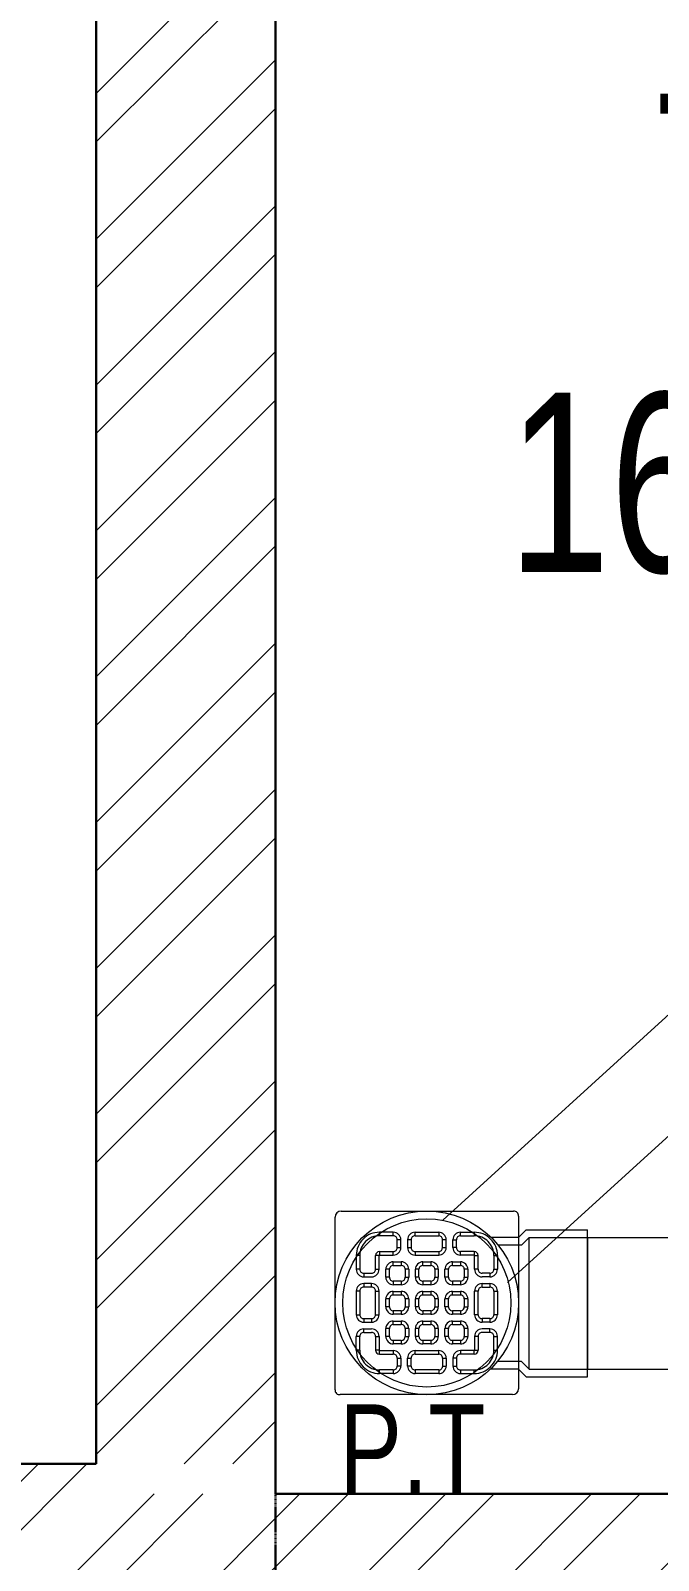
# Model space of a CAD drawing. Header units: millimetres. Extents: x 554 to 29966, y 4404 to 52986.
# Drawn here: x 13190 to 13716, y 27750 to 29029 of the extents above; entities that cross this region are included whole.
import ezdxf

# ---------------------------------------------------------------- set-up
doc = ezdxf.new("R2010")
doc.units = ezdxf.units.MM
doc.linetypes.add('DASHED2', pattern=[0.375, 0.25, -0.125])
for name, color, linetype, lineweight in [('A-TEXT-ROOM-50', 7, 'Continuous', 9), ('PP-BEAM', 6, 'DASHED2', 30), ('PP-WALL', 7, 'Continuous', 30), ('WALL HATCH', 8, 'Continuous', 0)]:
    doc.layers.add(name, color=color, linetype=linetype, lineweight=lineweight)
doc.layers.add('SH - WWP', color=94, linetype='Continuous', lineweight=0, true_color=0x009e00)
doc.styles.add('ARIAL', font='Arial.ttf')
doc.styles.add('ARIEL', font='SANSS___.TTF', dxfattribs={"width": 0.75})
pattern_1 = [(45, (-2728487.738031354, 3305291.588856062), (-60.98795987733971, 60.98795987733972), []), (45, (-2728447.079391504, 3305291.588856062), (-60.98795987733971, 60.98795987733972), [])]

# ---------------------------------------------------------------- blocks, each defined once
blk = doc.blocks.new('PP-P TRAP')
at = {"linetype": 'Continuous', "ltscale": 0.005}
for p, q in [((-556.185847199262, 11572.39852782157), (-571.660399644338, 11572.39852782157)), ((-550.0192182935675, 11572.39852782157), (-554.3796834098465, 11568.0380627053)), ((-550.0192182935675, 11497.39852782158), (-550.0192182935675, 11572.39852782157)), ((-550.0192182935675, 11572.39852782157), (-516.8796834098467, 11572.39852782157)), ((-554.3796834098465, 11568.0380627053), (-567.7196047644335, 11568.0380627053)), ((-554.3796834098465, 11501.75899293786), (-568.1954321768212, 11501.75899293786)), ((-550.0192182935675, 11497.39852782158), (-554.3796834098465, 11501.75899293786)), ((-556.185847199262, 11497.39852782158), (-572.2578822526878, 11497.39852782158)), ((-550.0192182935675, 11497.39852782158), (-516.8796834098465, 11497.39852782158))]:
    blk.add_line(p, q, dxfattribs=at)
at = {"linetype": 'Continuous'}
for p, q in [((-551.8253820829827, 11576.75899293785), (-556.2025601625498, 11572.38181485831)), ((-551.8253820829827, 11576.75899293785), (-516.8796834098467, 11576.75899293785)), ((-516.8796834098465, 11493.0380627053), (-516.8796834098465, 11576.75899293785)), ((-551.8253820829827, 11493.0380627053), (-556.185847199262, 11497.39852782158)), ((-551.8253820829827, 11493.0380627053), (-516.8796834098465, 11493.0380627053))]:
    blk.add_line(p, q, dxfattribs=at)
blk.add_line((-516.8796834098467, 11572.39852782157), (-516.8796834098467, 11497.39852782158))
at = {"linetype": 'Continuous', "ltscale": 0.005}
for centre, radius in [((-608.4494508520622, 11535.18922549547), 52.32558139534866), ((-608.449450852138, 11535.18922549547), 47.96511627912035)]:
    blk.add_circle(centre, radius, dxfattribs=at)
blk = doc.blocks.new('PP-GRATING')
at = {"linetype": 'Continuous'}
for p, q in [((-969.9000995671132, -379.5944505533491), (-969.9000995669104, -277.9285895157014)), ((-966.4144129025217, -274.4429028515654), (-864.7485518642907, -274.442902851642)), ((-861.8438129772788, -277.3476417382476), (-861.8438129774815, -379.013502777595)), ((-943.7574495858084, -286.8751847800874), (-943.7574495856059, -288.9665967785021)), ((-935.6241807027341, -286.8751847803665), (-943.7574485713403, -286.8751847799599)), ((-935.6241807025312, -288.9665967787812), (-935.6241807027341, -286.8751847803665)), ((-922.8433296001364, -286.8751869309629), (-908.9005829436215, -286.8751869309629)), ((-922.843329194983, -288.966598806196), (-922.8433291947547, -286.8751868077811)), ((-908.9005829434187, -286.8751868083393), (-908.9005829436215, -288.966598806779)), ((-896.1197318420891, -286.875184780518), (-887.9864639724175, -286.8751847809496)), ((-896.1197318418609, -288.9665967782738), (-896.1197318420891, -286.875184780518)), ((-887.9864629585833, -286.8751847806198), (-887.9864629585833, -288.9665967784004)), ((-935.6241807025312, -288.9665967787812), (-943.7574485713403, -288.9665967787812)), ((-933.3003895928712, -295.9379701066707), (-933.3003895926427, -291.2903879291718)), ((-931.2089775941515, -291.2903879655918), (-933.3003895928712, -291.2903879648821)), ((-933.3003895928712, -295.9379701066707), (-931.2089775939234, -295.9379701069499)), ((-931.2089775939234, -295.9379701069499), (-931.2089775945576, -291.290387928817)), ((-927.2585327082877, -291.290389916237), (-927.2585327080847, -295.9379720943947)), ((-925.1671207102022, -291.290389915907), (-927.2585327082877, -291.290389916237)), ((-927.2585327080847, -295.93797205762), (-925.1671207099994, -295.93797209404)), ((-925.1671207102022, -291.290389915907), (-925.1671207099994, -295.93797209404)), ((-922.8433296007704, -288.9665989293776), (-908.9005829434187, -288.9665989287187)), ((-906.5767918339616, -295.9379721354809), (-906.5767918345956, -291.2903900383022)), ((-904.4853798354704, -291.2903901468003), (-906.5767918341901, -291.2903901471543)), ((-906.5767918339616, -295.9379721354809), (-904.4853798356733, -295.937972135151)), ((-904.4853798356733, -295.937972135151), (-904.4853798359017, -291.2903900379471)), ((-900.5349349496063, -295.9379701069499), (-900.5349349498343, -291.290387928792)), ((-900.5349349500374, -291.2903879651352), (-898.4435229513178, -291.290387965211)), ((-898.4435229508866, -295.9379701066208), (-900.5349349496063, -295.9379701069499)), ((-898.4435229508866, -295.9379701066208), (-898.4435229511147, -291.2903879284363)), ((-896.1197318418609, -288.9665967782738), (-887.9864639726202, -288.9665967787053)), ((-955.3764051326382, -300.5855523253316), (-957.4678171315609, -300.5855523258889)), ((-957.4678171311548, -300.5855517172084), (-957.4678171315609, -308.7188210875317)), ((-955.376405132841, -300.5855517179192), (-955.3764051324353, -308.7188210872027)), ((-946.0812406950376, -308.7188212087107), (-946.0812406946319, -300.5855522046859)), ((-943.9898286961154, -300.5855522043308), (-946.0812406948347, -300.5855523264222)), ((-943.989828696344, -308.7188212090148), (-943.9898286961154, -300.5855522043308)), ((-943.7574495851745, -298.2617612168375), (-943.7574495853779, -300.3531732145934)), ((-943.7574495851745, -298.2617612168375), (-935.6241811078874, -298.2617612157479)), ((-943.7574495853779, -300.3531732145934), (-935.6241811085215, -300.3531732147717)), ((-935.6241811085215, -300.3531732147717), (-935.6241811078874, -298.2617612157479)), ((-935.6241807025312, -304.3036180204679), (-930.9765986865107, -304.303618019504)), ((-935.6241807021, -306.3950300180712), (-935.6241807025312, -304.3036180204679)), ((-930.9765986865107, -304.303618019504), (-930.9765986863077, -306.3950300183244)), ((-922.8433296007704, -298.2617632444057), (-908.9005829434187, -298.2617632450646)), ((-922.8433296007704, -298.2617632444057), (-922.8433296001364, -300.3531752428454)), ((-922.8433296001364, -300.3531752428454), (-908.9005829436215, -300.3531752428454)), ((-918.195747381425, -304.3036181008639), (-913.5481653654297, -304.3036181011929)), ((-918.195747381222, -306.3950300992796), (-918.195747381425, -304.3036181008639)), ((-913.5481653654297, -304.3036181011929), (-913.5481653652266, -306.3950300995827)), ((-908.9005829434187, -298.2617632450646), (-908.9005829436215, -300.3531752428454)), ((-900.767314060978, -304.3036181009396), (-896.1197320443487, -304.3036181012437)), ((-900.7673140605467, -306.395030099761), (-900.767314060978, -304.3036181009396)), ((-896.1197320443487, -304.3036181012437), (-896.1197320445515, -306.395030100065)), ((-887.9864629592171, -298.261761216686), (-896.1197314365048, -298.2617612162803)), ((-896.1197314360736, -300.3531732153041), (-896.1197314365048, -298.2617612162803)), ((-887.986462958786, -300.3531732151016), (-896.1197314360736, -300.3531732153041)), ((-887.9864629592171, -298.261761216686), (-887.986462958786, -300.3531732151016)), ((-887.7540838476425, -308.7188212085331), (-887.7540838480483, -300.5855522044575)), ((-887.7540838480483, -300.5855522044575), (-885.6626718495572, -300.5855523258639)), ((-885.6626718491261, -308.7188212094464), (-885.6626718493542, -300.5855522041276)), ((-876.3675074111198, -300.585551718249), (-876.3675074115511, -308.7188210875069)), ((-876.3675074113228, -300.5855523256615), (-874.2760954128314, -300.5855523265996)), ((-874.2760954130345, -300.5855517179192), (-874.2760954128314, -308.7188210871777)), ((-955.3764051324353, -308.7188210872027), (-957.4678171313577, -308.718820978274)), ((-953.0526140236123, -311.0426123182942), (-948.4050322096482, -311.0426123178128)), ((-953.0526140236123, -311.0426123182942), (-953.0526140234092, -313.1340243171158)), ((-953.0526140234092, -313.1340243171158), (-948.4050322098763, -313.1340243168367)), ((-946.0812406950376, -308.7188212087107), (-943.989828696344, -308.7188212090148)), ((-940.0393838102766, -313.3664033469238), (-940.0393838104795, -308.718821168741)), ((-937.9479718117602, -308.718821168411), (-940.0393838104795, -308.718821168741)), ((-937.9479718115574, -313.3664033465688), (-940.0393838102766, -313.3664033469238)), ((-937.9479718117602, -313.3664033059901), (-937.9479718117602, -308.7188212089898)), ((-935.6241804994091, -306.395030099761), (-930.976598483414, -306.395030100065)), ((-928.652807373754, -308.7188212493652), (-928.6528073739566, -313.366403427549)), ((-926.5613953752375, -308.7188211283398), (-928.6528073743879, -308.718821127629)), ((-928.6528073741852, -313.3664032246551), (-926.5613953752375, -313.3664032255682)), ((-926.5613953752375, -308.7188211283398), (-926.5613953752375, -313.3664032255682)), ((-922.6109504896015, -313.366403427524), (-922.6109504896015, -308.718821249771)), ((-920.5195384908819, -308.718821249416), (-922.6109504896015, -308.718821249771)), ((-920.5195384913134, -313.3664034278022), (-922.6109504896015, -313.366403427524)), ((-920.5195384913134, -313.3664034278022), (-920.5195384908819, -308.718821249416)), ((-918.195747381222, -306.3950300992796), (-913.5481653652266, -306.3950300995827)), ((-911.224374053307, -308.7188212086598), (-911.2243740530788, -313.366403306929)), ((-909.1329620547906, -308.7188212095989), (-911.224374053307, -308.7188212086598)), ((-911.2243740530788, -313.366403306929), (-909.1329620541566, -313.3664033059652)), ((-909.1329620547906, -308.7188212095989), (-909.1329620541566, -313.3664033059652)), ((-905.1825171687235, -313.3664034286653), (-905.1825171691548, -308.7188212498477)), ((-903.0911051704352, -308.7188212495178), (-905.1825171691548, -308.7188212498477)), ((-903.0911051702068, -313.3664034283354), (-905.1825171687235, -313.3664034286653)), ((-903.0911051702068, -313.3664034283354), (-903.0911051704352, -308.7188212495178)), ((-900.7673140605467, -306.395030099761), (-896.1197320445515, -306.395030100065)), ((-893.7959407322008, -308.7188212087366), (-893.7959407326317, -313.3664033063451)), ((-891.7045287334813, -308.7188212088124), (-893.7959407322008, -308.7188212087366)), ((-893.7959407326317, -313.3664033063451), (-891.7045287341155, -313.3664033060151)), ((-891.7045287334813, -308.7188212088124), (-891.7045287341155, -313.3664033060151)), ((-885.6626718491261, -308.7188212094464), (-887.7540838476425, -308.7188212085331)), ((-878.6912985205768, -311.0426123188275), (-883.3388803343128, -311.0426123191058)), ((-878.6912985209829, -313.1340243172173), (-883.3388803341097, -313.1340243168875)), ((-878.6912985205768, -311.0426123188275), (-878.6912985209829, -313.1340243172173)), ((-876.3675074115511, -308.7188210875069), (-874.2760954126034, -308.7188209776908)), ((-957.4678171309264, -321.4996723105473), (-957.4678171309264, -335.442418845859)), ((-955.3764051326382, -321.4996723108265), (-957.4678171309264, -321.4996723105473)), ((-955.3764051326382, -321.4996723108265), (-955.376405132841, -335.4424188455033)), ((-948.4050318042919, -317.0844692024214), (-953.0526138202873, -317.0844692021432)), ((-953.0526138202873, -317.0844692021432), (-953.0526138205155, -319.175881201167)), ((-948.4050318042919, -319.1758812012428), (-953.0526138205155, -319.175881201167)), ((-948.4050318042919, -319.1758812012428), (-948.4050318042919, -317.0844692024214)), ((-946.0812406948347, -335.4424189676961), (-946.0812406946319, -321.4996723106241)), ((-946.0812406946319, -321.4996723106241), (-943.9898286965462, -321.4996723106998)), ((-943.989828696344, -335.4424189673421), (-943.9898286965462, -321.4996723106998)), ((-930.9765988889983, -315.6901945372342), (-935.624180702303, -315.6901945375133)), ((-935.6241807021, -321.732051715405), (-930.9765986865107, -321.7320517157349)), ((-935.624180702303, -323.8234637144797), (-935.6241807021, -321.732051715405)), ((-935.6241802965158, -315.6901944562292), (-935.6241802969467, -317.781606455253)), ((-930.976598483617, -317.7816064549988), (-935.6241802969467, -317.781606455253)), ((-935.6241804996376, -323.8234634210441), (-930.976598483617, -323.8234634206901)), ((-930.9765986865107, -321.7320517157349), (-930.9765986861046, -323.8234637147588)), ((-930.9765984838454, -315.6901944559501), (-930.976598483617, -317.7816064549988)), ((-913.5481651629673, -315.6901945371834), (-918.1957469758659, -315.6901945368286)), ((-918.1957469758659, -315.6901945368286), (-918.1957469758659, -317.7816065364863)), ((-913.5481651623332, -317.7816065360048), (-918.1957469758659, -317.7816065364863)), ((-918.195747381425, -321.7320514221478), (-913.5481653654297, -321.7320514224518)), ((-918.195747381425, -323.8234634205376), (-918.195747381425, -321.7320514221478)), ((-918.195747381425, -323.8234634205376), (-913.5481653654297, -323.8234634202326)), ((-913.5481651629673, -315.6901945371834), (-913.5481651623332, -317.7816065360048)), ((-913.5481653654297, -321.7320514224518), (-913.5481653654297, -323.8234634202326)), ((-896.119731841658, -315.6901945376909), (-900.7673136549879, -315.6901945367268)), ((-900.7673136549879, -315.6901945367268), (-900.7673136553937, -317.7816065357256)), ((-896.119731841658, -317.7816065360806), (-900.7673136553937, -317.7816065357256)), ((-900.7673140607753, -321.7320520203542), (-896.1197320447546, -321.7320520206325)), ((-900.7673140605467, -323.8234640187692), (-900.7673140607753, -321.7320520203542)), ((-900.767314060978, -323.8234634210441), (-896.1197320445515, -323.8234634200811)), ((-896.119731841658, -315.6901945376909), (-896.119731841658, -317.7816065360806)), ((-896.1197320447546, -321.7320520206325), (-896.1197320443487, -323.8234640183892)), ((-887.7540838476425, -335.4424189681018), (-887.7540838478452, -321.4996723110547)), ((-885.6626718489232, -321.4996723117645), (-887.7540838478452, -321.4996723110547)), ((-885.6626718493542, -335.4424189677728), (-885.6626718489232, -321.4996723117645)), ((-883.3388807398971, -317.084469203158), (-878.6912987238762, -317.0844692034361)), ((-883.3388807398971, -319.1758812009378), (-883.3388807398971, -317.084469203158)), ((-883.3388807398971, -319.1758812009378), (-878.6912987236735, -319.1758812012169)), ((-878.6912987238762, -317.0844692034361), (-878.6912987236735, -319.1758812012169)), ((-876.3675074111198, -321.499672311587), (-876.3675074115511, -335.4424188458331)), ((-876.3675074111198, -321.499672311587), (-874.2760954126034, -321.499672311258)), ((-874.2760954126034, -321.499672311258), (-874.2760954126034, -335.4424188455033)), ((-940.0393838102766, -330.7948370433331), (-940.0393838109107, -326.147254864946)), ((-937.947971811963, -326.1472548646171), (-940.0393838109107, -326.147254864946)), ((-937.947971811963, -330.7948370429782), (-940.0393838102766, -330.7948370433331)), ((-937.947971811963, -330.7948366266401), (-937.947971811963, -326.1472545302478)), ((-930.9765988889983, -333.1186278585182), (-935.6241807021, -333.1186278587972)), ((-935.6241802971496, -333.1186281526377), (-935.6241802969467, -335.2100401504193)), ((-930.976598483414, -333.1186281523595), (-930.9765984832111, -335.2100401499378)), ((-928.6528073741852, -326.1472545704467), (-928.652807373754, -330.794836748807)), ((-926.5613953758714, -326.147254824139), (-928.6528073741852, -326.147254823835)), ((-928.6528073743879, -330.7948369208613), (-926.5613953756686, -330.7948369217744)), ((-926.5613953758714, -326.147254824139), (-926.5613953756686, -330.7948369217744)), ((-922.6109504896015, -330.794836748782), (-922.6109504893986, -326.1472545704208)), ((-920.5195384908819, -326.1472545706999), (-922.6109504893986, -326.1472545704208)), ((-920.5195384915162, -330.7948367482238), (-922.6109504896015, -330.794836748782)), ((-920.5195384915162, -330.7948367482238), (-920.5195384908819, -326.1472545706999)), ((-913.5481651629673, -333.118627858873), (-918.1957469762718, -333.1186278581124)), ((-918.1957469762718, -333.1186278581124), (-918.1957469760687, -335.2100398565022)), ((-913.5481651629673, -333.118627858873), (-913.5481651627387, -335.2100398566288)), ((-911.2243740530788, -326.1472545299438), (-911.2243740530788, -330.794836627578)), ((-909.1329620549934, -326.1472545295889), (-911.2243740530788, -326.1472545299438)), ((-911.2243740530788, -330.794836627578), (-909.1329620543593, -330.7948366272233)), ((-909.1329620549934, -326.1472545295889), (-909.1329620543593, -330.7948366272233)), ((-905.1825171685207, -330.7948373470134), (-905.1825171685207, -326.1472551686273)), ((-903.0911051702068, -326.1472551682723), (-905.1825171685207, -326.1472551686273)), ((-903.0911051702068, -330.7948373477241), (-905.1825171685207, -330.7948373470134)), ((-903.0911051704352, -330.7948367483256), (-903.0911051704352, -326.1472545701427)), ((-896.1197318418609, -333.1186278577068), (-900.7673136551908, -333.1186278579858)), ((-900.7673136556219, -333.1186284563189), (-900.7673136551908, -335.2100404547087)), ((-896.119731841455, -333.1186284566738), (-896.1197318420891, -335.2100404554951)), ((-893.7959407322008, -326.1472545291832), (-893.795940732429, -330.7948366276538)), ((-891.7045287341155, -326.1472551277953), (-893.7959407319977, -326.1472551281253)), ((-893.7959407326317, -330.7948372257596), (-891.7045287339121, -330.7948372254298)), ((-891.7045287341155, -326.1472551277953), (-891.7045287339121, -330.7948372254298)), ((-957.4678171307235, -335.4424187363721), (-955.376405132841, -335.4424188455033)), ((-953.0526140234092, -337.7662100763934), (-948.4050322102825, -337.7662100773814)), ((-953.0526140234092, -337.7662100763934), (-953.0526140234092, -339.8576220754421)), ((-953.0526140234092, -339.8576220754421), (-948.4050322100792, -339.857622075797)), ((-948.4050322102825, -337.7662100773814), (-948.4050325752878, -339.8576220758229)), ((-946.0812406948347, -335.4424189676961), (-943.989828696344, -335.4424189673421)), ((-935.6241807025312, -339.1604846621726), (-930.9765986865107, -339.1604846612336)), ((-935.6241807021, -341.2518966599792), (-935.6241807025312, -339.1604846621726)), ((-930.9765984832111, -335.2100401499378), (-935.6241802969467, -335.2100401504193)), ((-935.6241804992064, -341.2518967417199), (-930.976598483617, -341.251896741973)), ((-930.9765986865107, -339.1604846612336), (-930.9765986863077, -341.2518966602323)), ((-913.5481651627387, -335.2100398566288), (-918.1957469760687, -335.2100398565022)), ((-918.1957473816533, -339.1604847434058), (-913.5481653654297, -339.1604847424678)), ((-918.195747381425, -341.2518967411874), (-918.1957473816533, -339.1604847434058)), ((-918.195747381425, -341.2518967411874), (-913.5481653654297, -341.2518967412891)), ((-913.5481653654297, -339.1604847424678), (-913.5481653654297, -341.2518967412891)), ((-896.1197318420891, -335.2100404554951), (-900.7673136551908, -335.2100404547087)), ((-900.7673140607753, -339.1604847426711), (-896.1197320445515, -339.1604847429493)), ((-900.767314060978, -341.251896741035), (-900.7673140607753, -339.1604847426711)), ((-900.767314060978, -341.251896741035), (-896.1197320449828, -341.251896741365)), ((-896.1197320445515, -339.1604847429493), (-896.1197320449828, -341.251896741365)), ((-885.6626718493542, -335.4424189677728), (-887.7540838476425, -335.4424189681018)), ((-878.691298521211, -337.7662100771531), (-883.3388803338815, -337.7662100774331)), ((-883.3388803338815, -337.7662100774331), (-883.3388799691041, -339.8576220762536)), ((-878.6912985207797, -339.8576220755686), (-883.3388803343128, -339.8576220758478)), ((-878.691298521211, -337.7662100771531), (-878.6912985207797, -339.8576220755686)), ((-874.2760954126034, -335.4424187360173), (-876.3675074115511, -335.4424188458331)), ((-957.4678171315609, -356.356540996609), (-957.4678171315609, -348.2232716273253)), ((-955.376405132841, -348.2232716269705), (-957.4678171317888, -348.2232717361525)), ((-955.376405132841, -356.3565409968891), (-955.376405132841, -348.2232716269705)), ((-953.0526140234092, -345.8994803956497), (-953.0526140234092, -343.8080683978949)), ((-953.0526140234092, -343.8080683978949), (-948.4050322100792, -343.8080683976407)), ((-953.0526140234092, -345.8994803956497), (-948.4050322100792, -345.8994803953965)), ((-946.0812406948347, -348.2232715050569), (-943.9898286965462, -348.2232715053352)), ((-946.0812406948347, -348.2232715050569), (-946.0812406950379, -356.3565405097406)), ((-943.9898286965462, -348.2232715053352), (-943.989828696344, -356.3565405106538)), ((-940.0393838104795, -348.2232699888317), (-940.0393838109107, -343.5756878100149)), ((-937.947971811963, -343.5756878107506), (-940.0393838109107, -343.5756878100149)), ((-937.9479718121913, -348.2232699884777), (-940.0393838104795, -348.2232699888317)), ((-937.947971811963, -348.223269947899), (-937.9479718121913, -343.5756878513284)), ((-930.976598483414, -350.5470611790414), (-935.6241807027341, -350.5470611787873)), ((-935.6241802967439, -350.5470610981372), (-935.6241802969467, -352.6384730965528)), ((-930.976598483414, -350.547061097883), (-930.9765984838454, -352.6384730962728)), ((-928.6528073741852, -343.5756878910708), (-928.6528073741852, -348.2232700694579)), ((-926.5613953752375, -343.5756877696395), (-928.6528073739566, -343.5756877693346)), ((-928.6528073743879, -348.2232698665632), (-926.5613953756686, -348.2232698679078)), ((-926.5613953752375, -343.5756877696395), (-926.5613953756686, -348.2232698679078)), ((-922.6109504896015, -348.2232700698377), (-922.6109504893986, -343.5756878916798)), ((-920.5195384910851, -343.5756878913498), (-922.6109504893986, -343.5756878916798)), ((-920.5195384908819, -348.2232700695078), (-922.6109504896015, -348.2232700698377)), ((-920.5195384908819, -348.2232700695078), (-920.5195384910851, -343.5756878913498)), ((-913.548165162536, -350.547061178863), (-918.1957469762718, -350.5470611793715)), ((-918.1957469762718, -350.5470611793715), (-918.1957469760687, -352.6384731781918)), ((-913.548165162536, -350.547061178863), (-913.5481651627387, -352.6384731779387)), ((-911.224374053307, -343.5756878505687), (-911.2243740530788, -348.223269947594)), ((-909.1329620549934, -343.5756878513035), (-911.224374053307, -343.5756878505687)), ((-911.2243740530788, -348.223269947594), (-909.1329620547906, -348.2232699485071)), ((-909.1329620549934, -343.5756878513035), (-909.1329620547906, -348.2232699485071)), ((-905.1825171691548, -348.2232700693304), (-905.1825171687235, -343.5756878905126)), ((-903.091105169801, -343.5756878912233), (-905.1825171687235, -343.5756878905126)), ((-903.0911051704352, -348.2232700696094), (-905.1825171691548, -348.2232700693304)), ((-903.0911051704352, -348.2232700696094), (-903.091105169801, -343.5756878912233)), ((-896.1197318418609, -350.5470611789907), (-900.7673140607753, -350.5470611793963)), ((-900.7673136551908, -350.5470611792688), (-900.7673136551908, -352.6384731782925)), ((-896.1197318418609, -350.5470611789907), (-896.119731841658, -352.6384731778112)), ((-893.795940732429, -343.575687850467), (-893.7959407322008, -348.2232699476706)), ((-891.7045287334813, -343.5756878514052), (-893.795940732429, -343.575687850467)), ((-893.7959407322008, -348.2232699476706), (-891.7045287341155, -348.2232699483805)), ((-891.7045287334813, -343.5756878514052), (-891.7045287341155, -348.2232699483805)), ((-887.7540838478452, -348.2232715048535), (-887.7540838476425, -356.3565405101722)), ((-885.6626718491261, -348.2232715057667), (-887.7540838478452, -348.2232715048535)), ((-885.6626718491261, -348.2232715057667), (-885.6626718493542, -356.3565405098423)), ((-878.691298521211, -343.8080683973874), (-883.3388803343128, -343.8080683976917)), ((-878.6912985207797, -345.8994803957772), (-883.3388803343128, -345.8994803960814)), ((-878.6912985207797, -345.8994803957772), (-878.691298521211, -343.8080683973874)), ((-876.3675074115511, -348.2232716273253), (-874.2760954130345, -348.2232717368623)), ((-876.3675074115511, -356.356540996584), (-876.3675074115511, -348.2232716273253)), ((-874.2760954130345, -356.3565409968632), (-874.2760954128314, -348.2232716269705)), ((-955.376405132841, -356.3565403882077), (-957.4678171317888, -356.3565403885626)), ((-943.989828696344, -356.3565405106538), (-946.0812406948347, -356.3565403880043)), ((-943.7574495856059, -356.5889194987676), (-935.6241811080904, -356.5889194991743)), ((-943.7574495851745, -358.6803314977923), (-943.7574495856059, -356.5889194987676)), ((-943.7574495851745, -358.6803314977923), (-935.6241811078874, -358.680331497563)), ((-935.6241811080904, -356.5889194991743), (-935.6241811078874, -358.680331497563)), ((-930.9765984838454, -352.6384730962728), (-935.6241802969467, -352.6384730965528)), ((-922.8433296007706, -356.5889180638525), (-908.90058294385, -356.5889180632443)), ((-922.843329600542, -358.6803300626737), (-922.8433296007706, -356.5889180638525)), ((-922.843329600542, -358.6803300626737), (-908.90058294385, -358.6803300620648)), ((-913.5481651627387, -352.6384731779387), (-918.1957469760687, -352.6384731781918)), ((-908.90058294385, -358.6803300620648), (-908.90058294385, -356.5889180632443)), ((-896.119731841658, -352.6384731778112), (-900.7673136551908, -352.6384731782925)), ((-887.986462958786, -356.5889194998839), (-896.1197314363017, -356.5889194997057)), ((-896.1197314363017, -356.5889194997057), (-896.1197314367076, -358.6803314974614)), ((-887.9864629590143, -358.6803314976898), (-896.1197314367076, -358.6803314974614)), ((-887.9864629590143, -358.6803314976898), (-887.986462958786, -356.5889194998839)), ((-887.7540838476425, -356.3565405101722), (-885.66267184976, -356.35654038874)), ((-876.3675074115511, -356.3565403885377), (-874.2760954132373, -356.3565403881827)), ((-943.7574495858084, -370.0669079345175), (-943.7574495853779, -367.9754959354938)), ((-935.6241807029373, -367.9754959351379), (-943.7574485715435, -367.9754959357978)), ((-935.6241807029373, -367.9754959351379), (-935.6241807025312, -370.0669079339592)), ((-933.3003895935052, -361.0041226072493), (-933.300389593074, -365.6517047860412)), ((-933.3003895935052, -361.0041226072493), (-931.208977594786, -361.0041226068684)), ((-931.2089775943546, -365.6517047489364), (-933.300389593074, -365.6517047492664)), ((-931.208977594786, -361.0041226068684), (-931.2089775945576, -365.6517047857112)), ((-927.2585327087185, -365.6517033902852), (-927.2585327089215, -361.0041212121264)), ((-927.2585327089215, -361.0041212484696), (-925.1671207099994, -361.0041212117715)), ((-925.1671207102022, -365.6517033899294), (-927.2585327087185, -365.6517033902852)), ((-925.1671207102022, -365.6517033899294), (-925.1671207099994, -361.0041212117715)), ((-908.9005829442557, -367.9754945003762), (-922.8433291947547, -367.975494499818)), ((-922.8433291947547, -367.975494499818), (-922.843329195186, -370.0669064986386)), ((-908.8889757099494, -368.0145827657901), (-908.9006923442168, -370.1059619445567)), ((-906.5767918343926, -361.0041211724857), (-906.5767918343926, -365.6517032690814)), ((-906.5767918343926, -361.0041211724857), (-904.4853798361044, -361.0041211714969)), ((-906.5522021797915, -365.7038466072838), (-904.4608230014056, -365.7155632417538)), ((-904.4853798361044, -361.0041211714969), (-904.4853798359017, -365.6517032687264)), ((-900.5349349494034, -361.0041226068934), (-900.5349349502402, -365.6517047863192)), ((-898.4435229511147, -361.0041226078315), (-900.5349349494034, -361.0041226068934)), ((-900.5349349502402, -365.6517047495455), (-898.4435229508866, -365.6517047492155)), ((-898.4435229511147, -361.0041226078315), (-898.4435229511147, -365.6517047853563)), ((-896.119731842292, -367.9754959363551), (-896.1197318418609, -370.0669079341117)), ((-896.119731842292, -367.9754959363551), (-887.9864639726202, -367.9754959356961)), ((-887.986462958786, -370.06690793439), (-887.986462958786, -367.9754959353662)), ((-935.6241807025312, -370.0669079339592), (-943.7574485717716, -370.0669079342135)), ((-908.9005829440526, -370.0669064987909), (-922.843329195186, -370.0669064986386)), ((-896.1197318418609, -370.0669079341117), (-887.9864639728486, -370.0669079345175)), ((-865.3294996418706, -382.4991894410962), (-966.9953606803048, -382.4991894412477))]:
    blk.add_line(p, q, dxfattribs=at)
for centre, radius, start, end in [((-966.41441290275, -277.9285895151173), 3.485686664175378, 89.99999999165911, 179.9999999916435), ((-864.7485518640875, -277.3476417389076), 2.904738886812816, 359.9999999916459, 89.99999999165911), ((-943.7574495853779, -300.5855523260673), 13.7103675457565, 89.99999498908564, 179.999997000115), ((-935.6241807021, -291.2903878886689), 4.41520310795548, 359.999999002823, 89.99999999165911), ((-922.8433295999083, -291.2903899155521), 4.41520310795548, 89.99998998650246, 179.9999999916435), ((-908.9005829436215, -291.2903899155772), 4.41520310795548, 359.9999970017768, 89.99999999165911), ((-896.119731841658, -291.2903878875793), 4.41520310795548, 89.99999999165911, 180.00000100387), ((-887.9864629590143, -300.5855523261689), 13.7103675457565, 3.0032070968e-06, 90.00000499424233), ((-943.7574495853779, -300.5855523260673), 11.61895554725127, 89.99999498908564, 179.999997000115), ((-935.6241807021, -291.2903878886689), 2.323791109450251, 359.999999002823, 89.99999999165911), ((-935.624180702303, -295.9379701063408), 4.41520310795548, 269.9999899865024, 359.9999999916459), ((-935.624180702303, -295.9379701063408), 2.323791109450251, 269.9999899865024, 359.9999999916459), ((-922.8433296007704, -295.937972134517), 4.41520310795548, 179.9999990011619, 269.9999999916591), ((-922.8433295999083, -291.2903899155521), 2.323791109450251, 89.99998998650246, 179.9999999916435), ((-922.8433296007704, -295.937972134517), 2.323791109450251, 179.9999990011619, 269.9999999916591), ((-908.9005829436215, -291.2903899155772), 2.323791109450251, 359.9999970017768, 89.99999999165911), ((-908.9005829434187, -295.9379721356075), 4.41520310795548, 269.9999999916591, 359.9999999916459), ((-908.9005829434187, -295.9379721356075), 2.323791109450251, 269.9999999916591, 359.9999999916459), ((-896.119731841024, -295.9379701078121), 4.41520310795548, 179.9999999916435, 270.0000099968256), ((-896.119731841658, -291.2903878875793), 2.323791109450251, 89.99999999165911, 180.00000100387), ((-896.119731841024, -295.9379701078121), 2.323791109450251, 179.9999999916435, 270.0000099968256), ((-887.9864629590143, -300.5855523261689), 11.61895554725127, 3.0032070968e-06, 90.00000499424233), ((-943.7574495853779, -300.5855523260673), 2.323791109450251, 89.99999999165911, 179.999997000115), ((-943.7574495853779, -300.5855523260673), 0.2323791109450255, 89.99999999165911, 179.999997000115), ((-935.624180702303, -308.7188211275023), 4.41520310795548, 89.99999999165911, 180.00000100387), ((-930.976598483414, -308.7188211277306), 4.41520310795548, 359.9999999916459, 90.00000499424233), ((-918.195747381425, -308.7188212087615), 4.41520310795548, 89.99999999165911, 180.00000100387), ((-913.5481651627387, -308.7188212089898), 4.41520310795548, 359.9999999916459, 90.00000499424233), ((-900.7673140607753, -308.718821209268), 4.41520310795548, 89.99999999165911, 180.00000100387), ((-896.119731841658, -308.7188212088374), 4.41520310795548, 359.9999999916459, 90.00000499424233), ((-887.9864629590143, -300.5855523261689), 2.323791109450251, 3.0032070968e-06, 89.99999999165911), ((-887.9864629590143, -300.5855523261689), 0.2323791109450255, 3.0032070968e-06, 89.99999999165911), ((-953.0526140236123, -308.7188212087865), 4.41520310795548, 179.999997000115, 269.9999999916591), ((-953.0526140236123, -308.7188212087865), 2.323791109450251, 179.999997000115, 269.9999999916591), ((-948.4050318047232, -308.7188212096488), 4.41520310795548, 269.9999899865024, 359.9999999916459), ((-948.4050318047232, -308.7188212096488), 2.323791109450251, 269.9999899865024, 359.9999999916459), ((-935.6241807021, -313.3664033464682), 4.41520310795548, 179.9999999916435, 270.0000099968256), ((-935.624180702303, -308.7188212086598), 2.323791109450251, 89.99999498908564, 179.9999999916435), ((-935.624180702303, -308.7188211275023), 2.323791109450251, 89.99999999165911, 180.00000100387), ((-935.6241807021, -313.3664034276256), 2.323791109450251, 179.999997000115, 269.9999999916591), ((-930.976598483414, -313.366403427828), 2.323791109450251, 269.9999899865024, 359.9999999916459), ((-930.976598483414, -308.7188212088881), 2.323791109450251, 359.999999002823, 89.99999999165911), ((-930.9765984832111, -313.3664033466705), 4.41520310795548, 269.9999999916591, 3.0032070968e-06), ((-918.1957473818558, -313.366403428157), 4.41520310795548, 179.9999999916435, 270.0000099968256), ((-918.195747381425, -308.7188212087615), 2.323791109450251, 89.99999999165911, 180.00000100387), ((-918.195747381425, -308.7188212087615), 2.323791109450251, 89.99999999165911, 180.00000100387), ((-918.1957473818558, -313.366403428157), 2.323791109450251, 179.9999999916435, 270.0000099968256), ((-913.5481651627387, -308.7188212089898), 2.323791109450251, 359.9999999916459, 90.00000499424233), ((-913.5481651629673, -313.3664034277264), 2.323791109450251, 269.9999999916591, 3.0032070968e-06), ((-913.5481651629673, -313.3664034277264), 4.41520310795548, 269.9999999916591, 3.0032070968e-06), ((-900.7673140603438, -313.3664034282079), 4.41520310795548, 179.9999999916435, 270.0000099968256), ((-900.7673140607753, -308.718821209268), 2.323791109450251, 89.99999999165911, 180.00000100387), ((-900.7673140603438, -313.3664034282079), 2.323791109450251, 179.9999999916435, 270.0000099968256), ((-896.119731841658, -308.7188212088374), 2.323791109450251, 359.9999999916459, 90.00000499424233), ((-896.119731841455, -313.3664034282337), 2.323791109450251, 269.9999999916591, 3.0032070968e-06), ((-896.119731841455, -313.3664034282337), 4.41520310795548, 269.9999999916591, 3.0032070968e-06), ((-883.3388807396689, -308.7188212091164), 4.41520310795548, 179.9999999916435, 270.0000099968256), ((-883.3388807396689, -308.7188212091164), 2.323791109450251, 179.9999999916435, 270.0000099968256), ((-878.6912985205768, -308.7188212093447), 2.323791109450251, 269.9999999916591, 3.0032070968e-06), ((-878.6912985205768, -308.7188212093447), 4.41520310795548, 269.9999999916591, 3.0032070968e-06), ((-953.0526140231811, -321.4996723111307), 4.41520310795548, 89.99999498908564, 179.9999999916435), ((-953.0526140231811, -321.4996723111307), 2.323791109450251, 89.99999498908564, 179.9999999916435), ((-948.405031804089, -321.4996723107248), 4.41520310795548, 359.9999999916459, 89.99999999165911), ((-948.405031804089, -321.4996723107248), 2.323791109450251, 359.9999999916459, 89.99999999165911), ((-935.6241807025312, -326.1472548239617), 4.41520310795548, 89.99999999165911, 180.00000100387), ((-935.6241807018973, -326.1472545293357), 2.323791109450251, 89.99999498908564, 179.9999999916435), ((-935.6241807025312, -326.1472548239617), 2.323791109450251, 89.99999999165911, 180.00000100387), ((-930.976598483414, -326.1472548235309), 4.41520310795548, 359.9999999916459, 90.00000499424233), ((-930.976598483414, -326.1472545301471), 2.323791109450251, 359.999999002823, 89.99999999165911), ((-918.195747381425, -326.1472545304761), 4.41520310795548, 89.99999999165911, 180.00000100387), ((-918.195747381425, -326.1472545304761), 2.323791109450251, 89.99999999165911, 180.00000100387), ((-918.195747381425, -326.1472545304761), 2.323791109450251, 89.99999999165911, 180.00000100387), ((-913.548165162536, -326.1472545300455), 4.41520310795548, 359.9999999916459, 90.00000499424233), ((-913.548165162536, -326.1472545300455), 2.323791109450251, 359.9999999916459, 90.00000499424233), ((-900.7673140607753, -326.1472551286577), 4.41520310795548, 89.99999999165911, 180.00000100387), ((-900.7673140607753, -326.1472545305528), 2.323791109450251, 89.99999999165911, 180.00000100387), ((-900.7673140607753, -326.1472551286577), 2.323791109450251, 89.99999999165911, 180.00000100387), ((-896.1197318418609, -326.1472551282261), 4.41520310795548, 359.9999999916459, 90.00000499424233), ((-896.1197318418609, -326.1472545294872), 2.323791109450251, 359.9999999916459, 90.00000499424233), ((-883.3388807396689, -321.4996723116637), 4.41520310795548, 89.99999999165911, 179.9999999916435), ((-883.3388807396689, -321.4996723116637), 2.323791109450251, 89.99999999165911, 179.9999999916435), ((-878.6912985207797, -321.4996723106241), 4.41520310795548, 359.9999999916459, 90.00000499424233), ((-878.6912985207797, -321.4996723106241), 2.323791109450251, 359.9999999916459, 90.00000499424233), ((-935.6241807021, -330.7948370426992), 4.41520310795548, 179.9999999916435, 270.0000099968256), ((-935.624180702303, -330.7948367482747), 2.323791109450251, 179.999997000115, 269.9999999916591), ((-930.976598483414, -330.7948367489087), 2.323791109450251, 269.9999899865024, 359.9999999916459), ((-930.976598483414, -330.7948370429025), 4.41520310795548, 269.9999999916591, 3.0032070968e-06), ((-918.195747381222, -330.794836748148), 4.41520310795548, 179.9999999916435, 270.0000099968256), ((-918.195747381222, -330.794836748148), 2.323791109450251, 179.9999999916435, 270.0000099968256), ((-913.5481651629673, -330.7948367489844), 2.323791109450251, 269.9999999916591, 3.0032070968e-06), ((-913.5481651629673, -330.7948367489844), 4.41520310795548, 269.9999999916591, 3.0032070968e-06), ((-900.7673140607753, -330.7948373475718), 4.41520310795548, 179.9999999916435, 270.0000099968256), ((-900.7673140607753, -330.7948367486305), 2.323791109450251, 179.9999999916435, 270.0000099968256), ((-896.1197318418609, -330.7948367494927), 2.323791109450251, 269.9999999916591, 3.0032070968e-06), ((-896.119731841658, -330.7948373465579), 4.41520310795548, 269.9999999916591, 3.0032070968e-06), ((-953.052614023815, -335.4424189681787), 4.41520310795548, 179.999997000115, 269.9999999916591), ((-953.052614023815, -335.4424189681787), 2.323791109450251, 179.999997000115, 269.9999999916591), ((-948.4050318042919, -335.4424189677728), 4.41520310795548, 269.9999899865024, 359.9999999916459), ((-948.4050318042919, -335.4424189677728), 2.323791109450251, 269.9999899865024, 359.9999999916459), ((-935.624180702303, -343.5756877694361), 4.41520310795548, 89.99999999165911, 180.00000100387), ((-935.6241807025312, -343.5756878505937), 2.323791109450251, 89.99999498908564, 179.9999999916435), ((-935.624180702303, -343.5756877694361), 2.323791109450251, 89.99999999165911, 180.00000100387), ((-930.976598483617, -343.5756877702985), 4.41520310795548, 359.9999999916459, 90.00000499424233), ((-930.9765984832111, -343.5756878501879), 2.323791109450251, 359.999999002823, 89.99999999165911), ((-918.195747381425, -343.575687850467), 4.41520310795548, 89.99999999165911, 180.00000100387), ((-918.195747381425, -343.575687850467), 2.323791109450251, 89.99999999165911, 180.00000100387), ((-918.195747381425, -343.575687850467), 2.323791109450251, 89.99999999165911, 180.00000100387), ((-913.5481651627387, -343.5756878506944), 4.41520310795548, 359.9999999916459, 90.00000499424233), ((-913.5481651627387, -343.5756878506944), 2.323791109450251, 359.9999999916459, 90.00000499424233), ((-900.7673140601413, -343.5756878505429), 4.41520310795548, 89.99999999165911, 180.00000100387), ((-900.7673140601413, -343.5756878505429), 2.323791109450251, 89.99999999165911, 180.00000100387), ((-900.7673140601413, -343.5756878505429), 2.323791109450251, 89.99999999165911, 180.00000100387), ((-896.1197318418609, -343.5756878507711), 4.41520310795548, 359.9999999916459, 90.00000499424233), ((-896.1197318418609, -343.5756878507711), 2.323791109450251, 359.9999999916459, 90.00000499424233), ((-883.338880740303, -335.4424189674429), 4.41520310795548, 179.9999999916435, 270.0000099968256), ((-883.338880740303, -335.4424189674429), 2.323791109450251, 179.9999999916435, 270.0000099968256), ((-878.691298521211, -335.4424189676711), 2.323791109450251, 269.9999999916591, 3.0032070968e-06), ((-878.691298521211, -335.4424189676711), 4.41520310795548, 269.9999999916591, 3.0032070968e-06), ((-953.0526140231811, -348.2232715051586), 4.41520310795548, 89.99999999165911, 180.0000030048681), ((-953.0526140231811, -348.2232715051586), 2.323791109450251, 89.99999999165911, 180.0000030048681), ((-948.4050318042919, -348.2232715047528), 4.41520310795548, 359.9999999916459, 90.00000999682553), ((-948.4050318042919, -348.2232715047528), 2.323791109450251, 359.9999999916459, 90.00000999682553), ((-935.624180702303, -348.2232699894666), 4.41520310795548, 179.9999999916435, 270.0000099968256), ((-935.6241807025312, -348.2232700693562), 2.323791109450251, 179.999997000115, 269.9999999916591), ((-930.976598483617, -348.2232700695585), 2.323791109450251, 269.9999999916591, 359.9999999916459), ((-930.976598483617, -348.223269988401), 4.41520310795548, 269.9999999916591, 3.0032070968e-06), ((-918.195747381425, -348.2232700694319), 4.41520310795548, 179.9999999916435, 270.0000099968256), ((-918.195747381425, -348.2232700694319), 2.323791109450251, 179.9999999916435, 270.0000099968256), ((-913.5481651623332, -348.2232700696344), 2.323791109450251, 269.9999999916591, 3.0032070968e-06), ((-913.5481651623332, -348.2232700696344), 4.41520310795548, 269.9999999916591, 3.0032070968e-06), ((-900.767314060978, -348.2232700698885), 4.41520310795548, 179.9999999916435, 270.0000099968256), ((-900.767314060978, -348.2232700698885), 2.323791109450251, 179.9999999916435, 269.9999999916591), ((-896.1197318418609, -348.2232700695078), 2.323791109450251, 269.9999999916591, 3.0032070968e-06), ((-896.1197318418609, -348.2232700695078), 4.41520310795548, 269.9999999916591, 3.0032070968e-06), ((-883.3388807396689, -348.2232715054875), 4.41520310795548, 89.99998998650246, 179.9999999916435), ((-883.3388807396689, -348.2232715054875), 2.323791109450251, 89.99998998650246, 179.9999999916435), ((-878.6912985207797, -348.2232715056909), 4.41520310795548, 359.9999970017768, 89.99999999165911), ((-878.6912985207797, -348.2232715056909), 2.323791109450251, 359.9999970017768, 89.99999999165911), ((-943.7574495853779, -356.3565403889683), 13.7103675457565, 180.0000030048681, 270.0000049942423), ((-943.7574495853779, -356.3565403889683), 11.61895554725127, 180.0000030048681, 270.0000049942423), ((-943.7574495853779, -356.3565403889683), 2.323791109450251, 180.0000030048681, 269.9999999916591), ((-943.7574495853779, -356.3565403889683), 0.2323791109450255, 180.0000030048681, 269.9999999916591), ((-935.624180702303, -361.0041226073501), 4.41520310795548, 359.9999999916459, 90.00000999682553), ((-935.624180702303, -361.0041226073501), 2.323791109450251, 359.9999999916459, 90.00000999682553), ((-922.8433296003396, -361.0041211721567), 4.41520310795548, 89.99999999165911, 180.00000100387), ((-922.8433296003396, -361.0041211721567), 2.323791109450251, 89.99999999165911, 180.00000100387), ((-908.90058294385, -361.0041211715476), 4.41520310795548, 359.9999999916459, 89.99999999165911), ((-908.90058294385, -361.0041211715476), 2.323791109450251, 359.9999999916459, 89.99999999165911), ((-896.119731841455, -361.0041226075275), 4.41520310795548, 89.99998998650246, 179.9999999916435), ((-896.119731841455, -361.0041226075275), 2.323791109450251, 89.99998998650246, 179.9999999916435), ((-887.9864629592171, -356.3565403888417), 13.7103675457565, 269.9999949890857, 359.9999970017768), ((-887.9864629592171, -356.3565403888417), 11.61895554725127, 269.9999949890857, 359.9999970017768), ((-887.9864629592171, -356.3565403888417), 0.2323791109450255, 269.9999999916591, 359.9999970017768), ((-887.9864629592171, -356.3565403888417), 2.323791109450251, 269.9999999916591, 359.9999970017768), ((-935.6241807027341, -365.65170482629), 4.41520310795548, 269.9999999916591, 1.0038699997e-06), ((-935.6241807027341, -365.65170482629), 2.323791109450251, 269.9999999916591, 1.0038699997e-06), ((-922.843329600542, -365.6517033898277), 4.41520310795548, 179.9999999916435, 270.0000099968256), ((-922.843329600542, -365.6517033898277), 2.323791109450251, 179.9999999916435, 270.0000099968256), ((-908.8759568227388, -365.6908281248465), 4.41520310795548, 269.6790024616663, 359.6790124653008), ((-908.8759568227388, -365.6908281248465), 2.323791109450251, 269.6790024616663, 359.6790124653008), ((-896.1197318420891, -365.6517048258582), 4.41520310795548, 179.9999990011619, 269.9999999916591), ((-896.1197318420891, -365.6517048258582), 2.323791109450251, 179.9999990011619, 269.9999999916591), ((-967.3823630525073, -379.9815593151541), 2.547322192488949, 171.2590690775676, 278.7566635320855), ((-865.3294996416423, -379.0135027768852), 3.485686664175378, 269.9999999916591, 359.9999999916459)]:
    blk.add_arc(centre, radius, start, end, dxfattribs=at)

msp = doc.modelspace()

# ---------------------------------------------------------------- hatches: boundary and pattern name
at = {"layer": 'WALL HATCH'}
h = msp.add_hatch(dxfattribs=at)
h.set_pattern_fill('ANSI32', color=256, scale=230, style=0)
h.set_pattern_definition(pattern_1)
h.paths.add_polyline_path([(13395.43178468908, 29970.57759625082), (13245.43178469048, 29970.57759625082), (13245.43178469048, 27830.57759624943), (13395.43178468908, 27830.57759624943)])
h = msp.add_hatch(dxfattribs=at)
h.set_pattern_fill('ANSI32', color=256, scale=230, style=0)
h.set_pattern_definition(pattern_1)
h.paths.add_polyline_path([(13245.43178469094, 27680.57759624944), (8180.431784690481, 27680.57759624944), (8180.431784690481, 27830.57759624989), (13245.43178469094, 27830.57759624989)])
h = msp.add_hatch(dxfattribs=at)
h.set_pattern_fill('ANSI32', color=256, scale=230, style=0)
h.set_pattern_definition(pattern_1)
h.paths.add_polyline_path([(13495.43178468955, 25540.57759624989), (13395.43178468908, 25540.57759624989), (13395.43178468908, 25440.57759624989), (13495.43178468955, 25440.57759624989)])
h.paths.add_polyline_path([(13395.43178468908, 27805.57759624989), (13245.43178469048, 27805.57759624989), (13245.43178469048, 25440.57759624989), (13395.43178468908, 25440.57759624989)])
h = msp.add_hatch(dxfattribs=at)
h.set_pattern_fill('ANSI32', color=256, scale=230, style=0)
h.set_pattern_definition(pattern_1)
h.paths.add_polyline_path([(13395.43178468908, 27805.57759624989), (14545.43178469048, 27805.57759624989), (14545.43178469048, 27705.57759624989), (13395.43178468908, 27705.57759624989)])

# ---------------------------------------------------------------- linework, layer by layer
at = {"layer": 'PP-BEAM', "lineweight": 30, "ltscale": 3}
msp.add_line((13395.43178468908, 24390.57759625129), (13395.43178468955, 31370.57759957007), dxfattribs=at)
at = {"layer": 'PP-WALL', "ltscale": 0.6}
for p, q in [((13245.43178468768, 30070.57759624989), (13245.43178469048, 27830.57759624943)), ((13395.43178468908, 29970.57759625082), (13395.43178468908, 27805.57759625082)), ((13245.43178469048, 27830.57759624989), (8180.431784690481, 27830.57759624989)), ((14545.43178468955, 27805.57759624989), (13395.43178468908, 27805.57759624989))]:
    msp.add_line(p, q, dxfattribs=at)
at = {"layer": 'SH - WWP'}
for p, q in [((14705.35926754086, 29100.03308713333), (13535.45241164102, 28034.32520760027)), ((14756.04166463262, 29044.74880985394), (13589.57456672949, 27982.17432267395)), ((13607.7893162967, 28019.83023335635), (14734.14384113171, 28019.83023335635)), ((13607.7480818095, 27909.83023335635), (14734.14384113171, 27909.83023335635))]:
    msp.add_line(p, q, dxfattribs=at)
at = {"layer": 'WALL HATCH'}
msp.add_lwpolyline([(13395.43178468908, 27805.57759624989), (13395.43178468908, 27805.57759624989), (13395.43178468908, 27805.57759624989), (13395.43178468908, 27805.57759624989)], close=True, dxfattribs=at)

# ---------------------------------------------------------------- block references
at = {"layer": 'SH - WWP', "xscale": 1.420423502823728, "yscale": 1.420423502823728, "zscale": 1.420423502823728}
msp.add_blockref('PP-GRATING', (14823.01417141885, 28431.83604369675), dxfattribs=at)
at = {"layer": 'SH - WWP', "xscale": 1.467216459969243, "yscale": 1.467216459969243, "zscale": 1.467216459969243, "rotation": 9.4037923e-09}
msp.add_blockref('PP-P TRAP', (14414.78656946321, 11040.61663213735), dxfattribs=at)

# ---------------------------------------------------------------- texts
at = {"layer": 'A-TEXT-ROOM-50', "insert": (13983.24141472078, 28976.44788178233), "char_height": 150, "width": 1108.685310785403, "attachment_point": 2, "style": 'ARIAL'}
msp.add_mtext('{\\fSwis721 LtCn BT|b0|i0|c0|p34;TOILET\\P1665X2165}', dxfattribs=at)
at = {"layer": 'WALL HATCH', "color": 5, "insert": (13419.50101778854, 27880.34609801685), "char_height": 75, "width": 180.9701980440877, "attachment_point": 1, "style": 'ARIEL'}
msp.add_mtext('\\pxqc;{\\fArial|b0|i0|c0|p2;\\C3;P.T}', dxfattribs=at)

doc.saveas('drawing.dxf')
